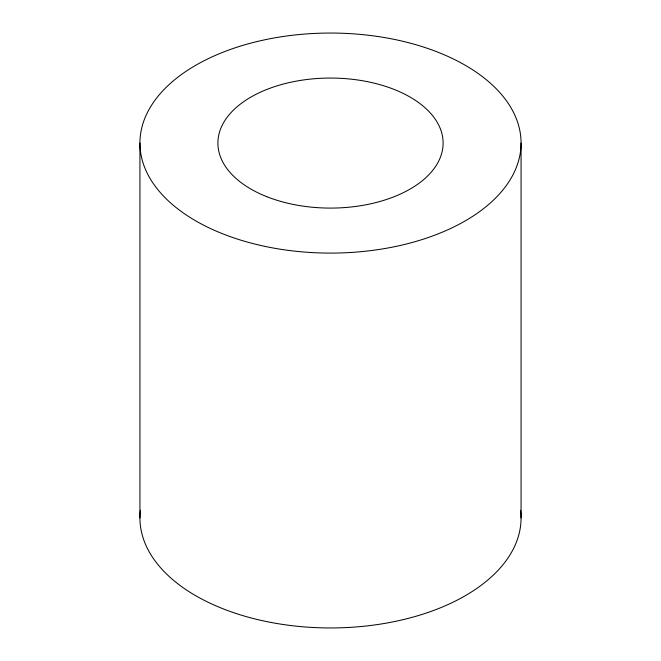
<?xml version="1.0" encoding="UTF-8"?>
<svg xmlns="http://www.w3.org/2000/svg" width="661" height="661" viewBox="0 0 661 661"><rect width="100%" height="100%" fill="white"/><g stroke="black" fill="none" stroke-linecap="round" stroke-linejoin="round"><path stroke-width="0.99" d="M521.066 143.073A190.566 110.023 0 0 1 235.217 238.357A190.566 110.023 0 0 1 235.217 47.79A190.566 110.023 0 0 1 521.066 143.073L521.066 517.927M139.934 143.073L139.934 517.927M520.604 510.251A190.566 110.023 0 0 1 330.5 627.95A190.566 110.023 0 0 1 140.396 510.251M266.722 196.656A112.61 65.018 0 0 0 442.763 148.171A112.61 65.018 0 0 0 282.024 84.393A112.61 65.018 0 0 0 266.722 196.656"/></g></svg>
